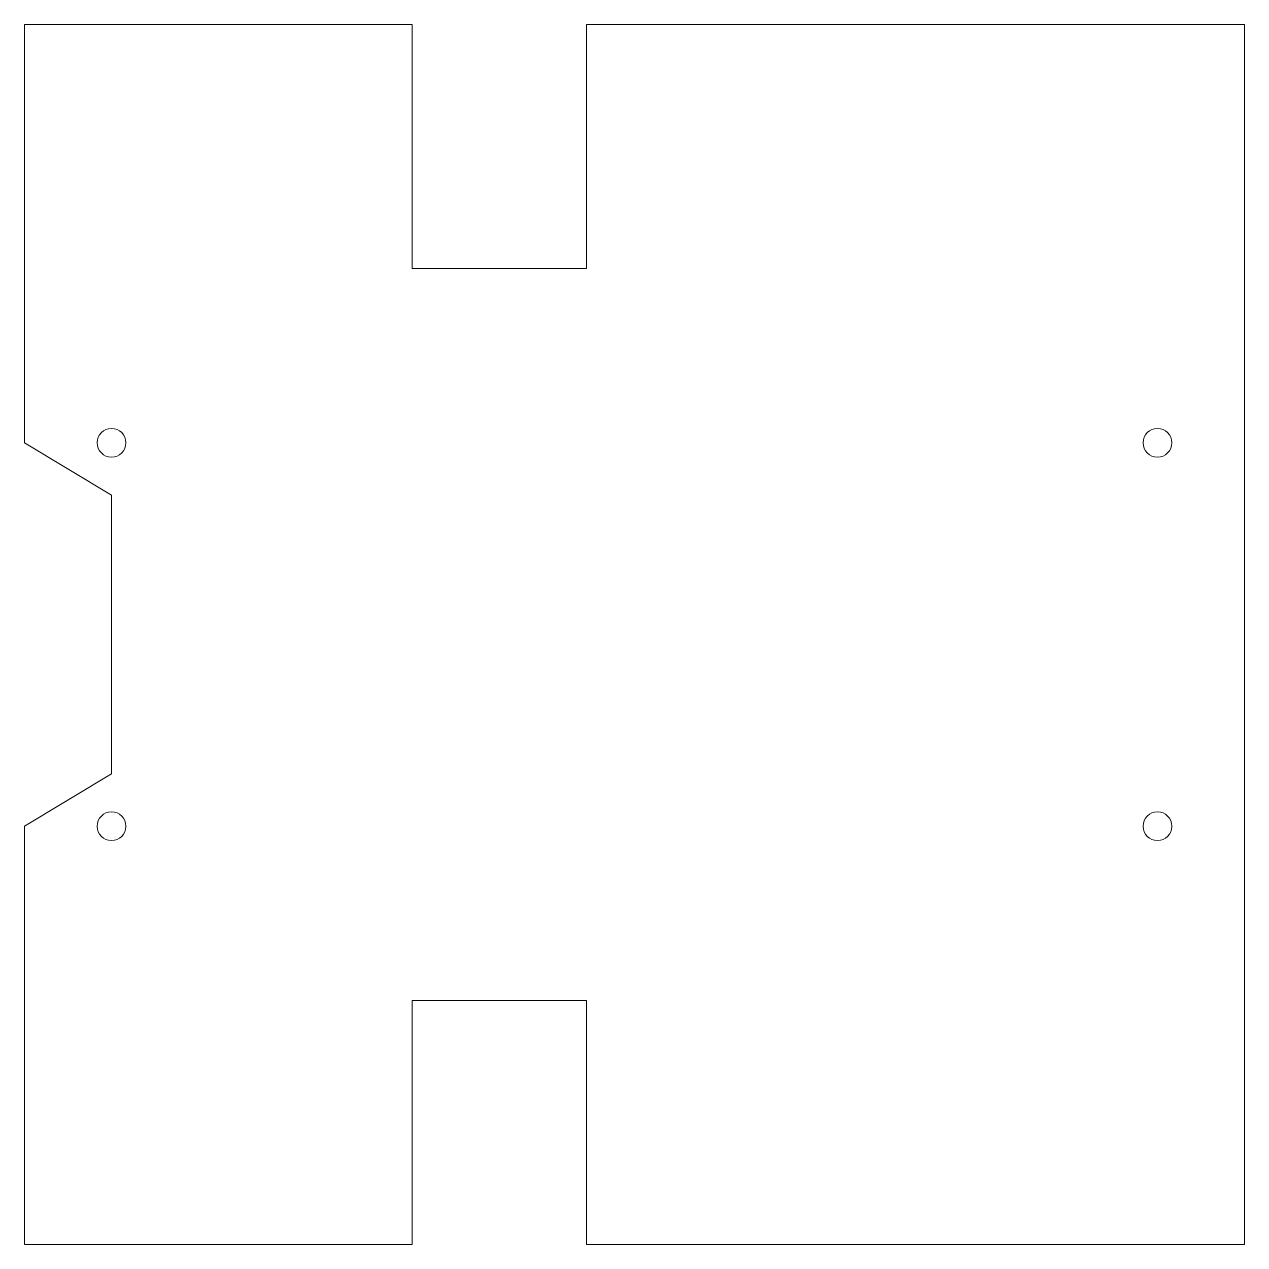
# Model space of a CAD drawing. Header units: millimetres. Extents: x 0 to 140, y -26 to 114.
import ezdxf

# ---------------------------------------------------------------- set-up
doc = ezdxf.new("R2010")
doc.units = ezdxf.units.MM

msp = doc.modelspace()

# ---------------------------------------------------------------- linework, layer by layer
at = {"color": 7, "linetype": 'Continuous', "lineweight": 15}
for p, q in [((0, 114), (0, 66)), ((44.5, 114), (0, 114)), ((44.5, 86), (44.5, 114)), ((64.5, 114), (64.5, 86)), ((140, 114), (64.5, 114)), ((140, -26), (140, 114)), ((64.5, 86), (44.5, 86)), ((0, 66), (10, 60)), ((10, 60), (10, 28)), ((10, 28), (0, 22)), ((0, 22), (0, -26)), ((44.5, 2), (64.5, 2)), ((44.5, -26), (44.5, 2)), ((64.5, 2), (64.5, -26)), ((0, -26), (44.5, -26)), ((64.5, -26), (140, -26))]:
    msp.add_line(p, q, dxfattribs=at)
for centre in [(10, 66), (130, 66), (10, 22), (130, 22)]:
    msp.add_circle(centre, 1.65, dxfattribs=at)

doc.saveas('drawing.dxf')
